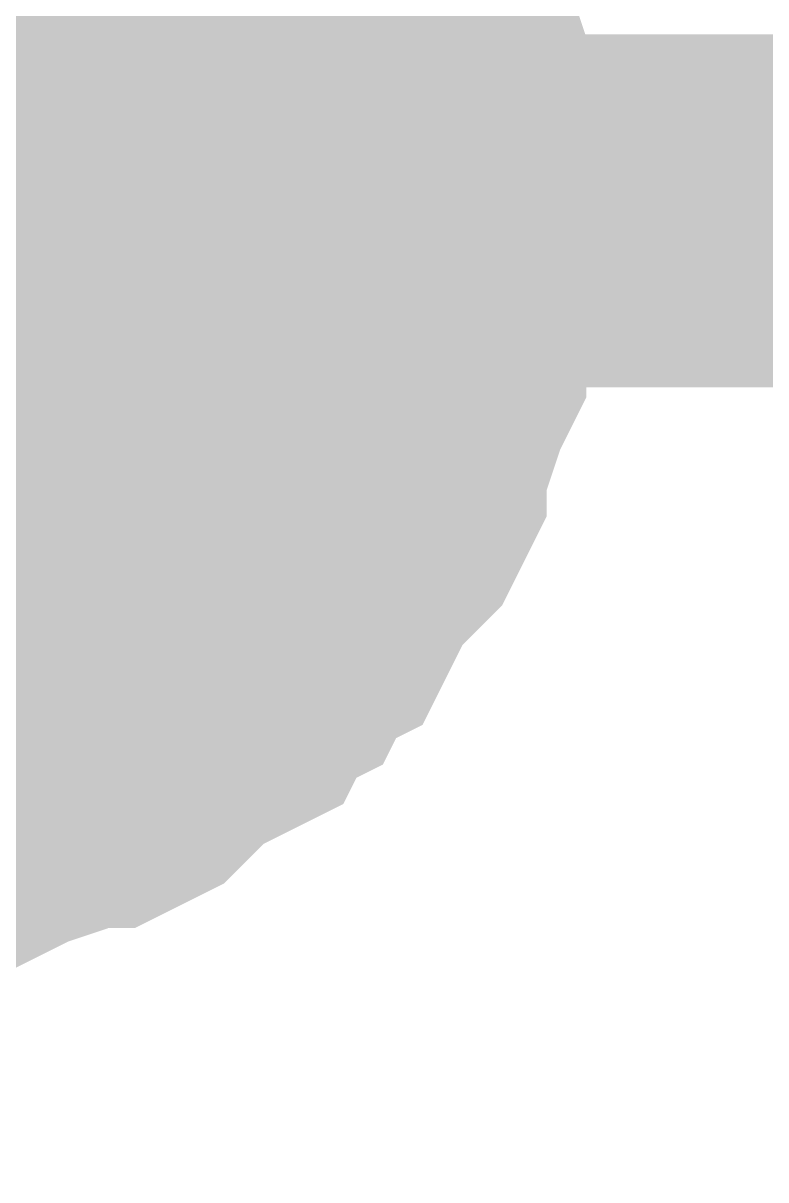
# Model space of a CAD drawing. Header units: inches. Extents: x 0 to 594, y 0 to 420.
# Drawn here: x 197.672 to 198.302, y 184.17 to 185.153 of the extents above; entities that cross this region are included whole.
import ezdxf

# ---------------------------------------------------------------- set-up
doc = ezdxf.new("R2010")
doc.units = ezdxf.units.IN
doc.layers.add('Sheet', color=255, linetype='Continuous')

msp = doc.modelspace()

# ---------------------------------------------------------------- linework, layer by layer
at = {"layer": 'Sheet'}
msp.add_lwpolyline([(197.24601, 185.00001, 0.508, 0.508, 1), (197.75401, 185.00001, 0.508, 0.508, 1)], format="xyseb", close=True, dxfattribs=at)
for points in [[(197.89921, 185.31783, 0.29972, 0.29972, 0), (197.91041, 185.29544, 0.29972, 0.29972, 0), (197.92161, 185.28424, 0.29972, 0.29972, 0), (197.944, 185.26184, 0.29972, 0.29972, 0), (197.9552, 185.23944, 0.29972, 0.29972, 0), (197.9664, 185.21704, 0.29972, 0.29972, 0), (197.9664, 185.19465, 0.29972, 0.29972, 0), (197.9776, 185.17225, 0.29972, 0.29972, 0), (197.9888, 185.14985, 0.29972, 0.29972, 0), (198, 185.11625, 0.29972, 0.29972, 0), (198, 185.09386, 0.29972, 0.29972, 0), (198, 185.07146, 0.29972, 0.29972, 0), (198.0112, 185.04906, 0.29972, 0.29972, 0), (198.0112, 185.01547, 0.29972, 0.29972, 0), (198.0112, 184.99307, 0.29972, 0.29972, 0)], [(197.89921, 185.31783, 0.29972, 0.29972, 0), (197.91041, 185.29544, 0.29972, 0.29972, 0), (197.92161, 185.28424, 0.29972, 0.29972, 0), (197.944, 185.26184, 0.29972, 0.29972, 0), (197.9552, 185.23944, 0.29972, 0.29972, 0), (197.9664, 185.21704, 0.29972, 0.29972, 0), (197.9664, 185.19465, 0.29972, 0.29972, 0), (197.9776, 185.17225, 0.29972, 0.29972, 0), (197.9888, 185.14985, 0.29972, 0.29972, 0), (198, 185.11625, 0.29972, 0.29972, 0), (198, 185.09386, 0.29972, 0.29972, 0), (198, 185.07146, 0.29972, 0.29972, 0), (198.0112, 185.04906, 0.29972, 0.29972, 0), (198.0112, 185.01547, 0.29972, 0.29972, 0), (198.0112, 184.99307, 0.29972, 0.29972, 0)], [(197.89921, 185.31783, 0.29972, 0.29972, 0), (197.91041, 185.29544, 0.29972, 0.29972, 0), (197.92161, 185.28424, 0.29972, 0.29972, 0), (197.944, 185.26184, 0.29972, 0.29972, 0), (197.9552, 185.23944, 0.29972, 0.29972, 0), (197.9664, 185.21704, 0.29972, 0.29972, 0), (197.9664, 185.19465, 0.29972, 0.29972, 0), (197.9776, 185.17225, 0.29972, 0.29972, 0), (197.9888, 185.14985, 0.29972, 0.29972, 0), (198, 185.11625, 0.29972, 0.29972, 0), (198, 185.09386, 0.29972, 0.29972, 0), (198, 185.07146, 0.29972, 0.29972, 0), (198.0112, 185.04906, 0.29972, 0.29972, 0), (198.0112, 185.01547, 0.29972, 0.29972, 0), (198.0112, 184.99307, 0.29972, 0.29972, 0)], [(197.89921, 185.31783, 0.29972, 0.29972, 0), (197.91041, 185.29544, 0.29972, 0.29972, 0), (197.92161, 185.28424, 0.29972, 0.29972, 0), (197.944, 185.26184, 0.29972, 0.29972, 0), (197.9552, 185.23944, 0.29972, 0.29972, 0), (197.9664, 185.21704, 0.29972, 0.29972, 0), (197.9664, 185.19465, 0.29972, 0.29972, 0), (197.9776, 185.17225, 0.29972, 0.29972, 0), (197.9888, 185.14985, 0.29972, 0.29972, 0), (198, 185.11625, 0.29972, 0.29972, 0), (198, 185.09386, 0.29972, 0.29972, 0), (198, 185.07146, 0.29972, 0.29972, 0), (198.0112, 185.04906, 0.29972, 0.29972, 0), (198.0112, 185.01547, 0.29972, 0.29972, 0), (198.0112, 184.99307, 0.29972, 0.29972, 0)], [(197.89921, 185.31783, 0.29972, 0.29972, 0), (197.91041, 185.29544, 0.29972, 0.29972, 0), (197.92161, 185.28424, 0.29972, 0.29972, 0), (197.944, 185.26184, 0.29972, 0.29972, 0), (197.9552, 185.23944, 0.29972, 0.29972, 0), (197.9664, 185.21704, 0.29972, 0.29972, 0), (197.9664, 185.19465, 0.29972, 0.29972, 0), (197.9776, 185.17225, 0.29972, 0.29972, 0), (197.9888, 185.14985, 0.29972, 0.29972, 0), (198, 185.11625, 0.29972, 0.29972, 0), (198, 185.09386, 0.29972, 0.29972, 0), (198, 185.07146, 0.29972, 0.29972, 0), (198.0112, 185.04906, 0.29972, 0.29972, 0), (198.0112, 185.01547, 0.29972, 0.29972, 0), (198.0112, 184.99307, 0.29972, 0.29972, 0)], [(197.89921, 185.31783, 0.29972, 0.29972, 0), (197.91041, 185.29544, 0.29972, 0.29972, 0), (197.92161, 185.28424, 0.29972, 0.29972, 0), (197.944, 185.26184, 0.29972, 0.29972, 0), (197.9552, 185.23944, 0.29972, 0.29972, 0), (197.9664, 185.21704, 0.29972, 0.29972, 0), (197.9664, 185.19465, 0.29972, 0.29972, 0), (197.9776, 185.17225, 0.29972, 0.29972, 0), (197.9888, 185.14985, 0.29972, 0.29972, 0), (198, 185.11625, 0.29972, 0.29972, 0), (198, 185.09386, 0.29972, 0.29972, 0), (198, 185.07146, 0.29972, 0.29972, 0), (198.0112, 185.04906, 0.29972, 0.29972, 0), (198.0112, 185.01547, 0.29972, 0.29972, 0), (198.0112, 184.99307, 0.29972, 0.29972, 0)], [(197.89921, 185.31783, 0.29972, 0.29972, 0), (197.91041, 185.29544, 0.29972, 0.29972, 0), (197.92161, 185.28424, 0.29972, 0.29972, 0), (197.944, 185.26184, 0.29972, 0.29972, 0), (197.9552, 185.23944, 0.29972, 0.29972, 0), (197.9664, 185.21704, 0.29972, 0.29972, 0), (197.9664, 185.19465, 0.29972, 0.29972, 0), (197.9776, 185.17225, 0.29972, 0.29972, 0), (197.9888, 185.14985, 0.29972, 0.29972, 0), (198, 185.11625, 0.29972, 0.29972, 0), (198, 185.09386, 0.29972, 0.29972, 0), (198, 185.07146, 0.29972, 0.29972, 0), (198.0112, 185.04906, 0.29972, 0.29972, 0), (198.0112, 185.01547, 0.29972, 0.29972, 0), (198.0112, 184.99307, 0.29972, 0.29972, 0)], [(197.9664, 185.21704, 0.09906, 0.09906, 0), (197.9664, 185.19465, 0.09906, 0.09906, 0), (197.9776, 185.17225, 0.09906, 0.09906, 0), (197.9888, 185.14985, 0.09906, 0.09906, 0), (198, 185.11625, 0.09906, 0.09906, 0), (198, 185.09386, 0.09906, 0.09906, 0), (198, 185.07146, 0.09906, 0.09906, 0), (198.0112, 185.04906, 0.09906, 0.09906, 0), (198.0112, 185.01547, 0.09906, 0.09906, 0), (198.0112, 184.99307, 0.09906, 0.09906, 0)], [(197.9664, 185.21704, 0.09906, 0.09906, 0), (197.9664, 185.19465, 0.09906, 0.09906, 0), (197.9776, 185.17225, 0.09906, 0.09906, 0), (197.9888, 185.14985, 0.09906, 0.09906, 0), (198, 185.11625, 0.09906, 0.09906, 0), (198, 185.09386, 0.09906, 0.09906, 0), (198, 185.07146, 0.09906, 0.09906, 0), (198.0112, 185.04906, 0.09906, 0.09906, 0), (198.0112, 185.01547, 0.09906, 0.09906, 0), (198.0112, 184.99307, 0.09906, 0.09906, 0)], [(197.9664, 185.21704, 0.09906, 0.09906, 0), (197.9664, 185.19465, 0.09906, 0.09906, 0), (197.9776, 185.17225, 0.09906, 0.09906, 0), (197.9888, 185.14985, 0.09906, 0.09906, 0), (198, 185.11625, 0.09906, 0.09906, 0), (198, 185.09386, 0.09906, 0.09906, 0), (198, 185.07146, 0.09906, 0.09906, 0), (198.0112, 185.04906, 0.09906, 0.09906, 0), (198.0112, 185.01547, 0.09906, 0.09906, 0), (198.0112, 184.99307, 0.09906, 0.09906, 0)], [(197.9664, 185.21704, 0.09906, 0.09906, 0), (197.9664, 185.19465, 0.09906, 0.09906, 0), (197.9776, 185.17225, 0.09906, 0.09906, 0), (197.9888, 185.14985, 0.09906, 0.09906, 0), (198, 185.11625, 0.09906, 0.09906, 0), (198, 185.09386, 0.09906, 0.09906, 0), (198, 185.07146, 0.09906, 0.09906, 0), (198.0112, 185.04906, 0.09906, 0.09906, 0), (198.0112, 185.01547, 0.09906, 0.09906, 0), (198.0112, 184.99307, 0.09906, 0.09906, 0)], [(197.9664, 185.21704, 0.09906, 0.09906, 0), (197.9664, 185.19465, 0.09906, 0.09906, 0), (197.9776, 185.17225, 0.09906, 0.09906, 0), (197.9888, 185.14985, 0.09906, 0.09906, 0), (198, 185.11625, 0.09906, 0.09906, 0), (198, 185.09386, 0.09906, 0.09906, 0), (198, 185.07146, 0.09906, 0.09906, 0), (198.0112, 185.04906, 0.09906, 0.09906, 0), (198.0112, 185.01547, 0.09906, 0.09906, 0), (198.0112, 184.99307, 0.09906, 0.09906, 0)], [(197.9664, 185.21704, 0.09906, 0.09906, 0), (197.9664, 185.19465, 0.09906, 0.09906, 0), (197.9776, 185.17225, 0.09906, 0.09906, 0), (197.9888, 185.14985, 0.09906, 0.09906, 0), (198, 185.11625, 0.09906, 0.09906, 0), (198, 185.09386, 0.09906, 0.09906, 0), (198, 185.07146, 0.09906, 0.09906, 0), (198.0112, 185.04906, 0.09906, 0.09906, 0), (198.0112, 185.01547, 0.09906, 0.09906, 0), (198.0112, 184.99307, 0.09906, 0.09906, 0)], [(197.9664, 185.21704, 0.09906, 0.09906, 0), (197.9664, 185.19465, 0.09906, 0.09906, 0), (197.9776, 185.17225, 0.09906, 0.09906, 0), (197.9888, 185.14985, 0.09906, 0.09906, 0), (198, 185.11625, 0.09906, 0.09906, 0), (198, 185.09386, 0.09906, 0.09906, 0), (198, 185.07146, 0.09906, 0.09906, 0), (198.0112, 185.04906, 0.09906, 0.09906, 0), (198.0112, 185.01547, 0.09906, 0.09906, 0), (198.0112, 184.99307, 0.09906, 0.09906, 0)], [(197.50724, 184.99307, 0.29972, 0.29972, 0), (207.50803, 184.99307, 0.29972, 0.29972, 0), (207.50803, 162.49467, 0.29972, 0.29972, 0), (132.50769, 162.49467, 0.29972, 0.29972, 0)], [(198.0112, 184.99307, 0.29972, 0.29972, 0), (198.0112, 184.97067, 0.29972, 0.29972, 0), (198.0112, 184.93707, 0.29972, 0.29972, 0), (198, 184.91468, 0.29972, 0.29972, 0), (198, 184.89228, 0.29972, 0.29972, 0), (198, 184.86988, 0.29972, 0.29972, 0), (197.9888, 184.84748, 0.29972, 0.29972, 0), (197.9776, 184.81389, 0.29972, 0.29972, 0), (197.9664, 184.79149, 0.29972, 0.29972, 0), (197.9664, 184.76909, 0.29972, 0.29972, 0), (197.9552, 184.74669, 0.29972, 0.29972, 0), (197.944, 184.7355, 0.29972, 0.29972, 0), (197.92161, 184.7131, 0.29972, 0.29972, 0), (197.91041, 184.6907, 0.29972, 0.29972, 0), (197.89921, 184.6683, 0.29972, 0.29972, 0), (197.87681, 184.6571, 0.29972, 0.29972, 0), (197.86561, 184.63471, 0.29972, 0.29972, 0), (197.84321, 184.62351, 0.29972, 0.29972, 0), (197.83201, 184.60111, 0.29972, 0.29972, 0), (197.80962, 184.58991, 0.29972, 0.29972, 0), (197.78722, 184.57871, 0.29972, 0.29972, 0), (197.76482, 184.55631, 0.29972, 0.29972, 0), (197.75362, 184.54512, 0.29972, 0.29972, 0), (197.73122, 184.53392, 0.29972, 0.29972, 0), (197.70882, 184.53392, 0.29972, 0.29972, 0), (197.68643, 184.52272, 0.29972, 0.29972, 0), (197.65283, 184.51152, 0.29972, 0.29972, 0), (197.63043, 184.50032, 0.29972, 0.29972, 0), (197.60803, 184.50032, 0.29972, 0.29972, 0), (197.58563, 184.50032, 0.29972, 0.29972, 0), (197.56324, 184.48912, 0.29972, 0.29972, 0), (197.52964, 184.48912, 0.29972, 0.29972, 0), (197.50724, 184.48912, 0.29972, 0.29972, 0)], [(198.0112, 184.99307, 0.29972, 0.29972, 0), (198.0112, 184.97067, 0.29972, 0.29972, 0), (198.0112, 184.93707, 0.29972, 0.29972, 0), (198, 184.91468, 0.29972, 0.29972, 0), (198, 184.89228, 0.29972, 0.29972, 0), (198, 184.86988, 0.29972, 0.29972, 0), (197.9888, 184.84748, 0.29972, 0.29972, 0), (197.9776, 184.81389, 0.29972, 0.29972, 0), (197.9664, 184.79149, 0.29972, 0.29972, 0), (197.9664, 184.76909, 0.29972, 0.29972, 0), (197.9552, 184.74669, 0.29972, 0.29972, 0), (197.944, 184.7355, 0.29972, 0.29972, 0), (197.92161, 184.7131, 0.29972, 0.29972, 0), (197.91041, 184.6907, 0.29972, 0.29972, 0), (197.89921, 184.6683, 0.29972, 0.29972, 0), (197.87681, 184.6571, 0.29972, 0.29972, 0), (197.86561, 184.63471, 0.29972, 0.29972, 0), (197.84321, 184.62351, 0.29972, 0.29972, 0), (197.83201, 184.60111, 0.29972, 0.29972, 0), (197.80962, 184.58991, 0.29972, 0.29972, 0), (197.78722, 184.57871, 0.29972, 0.29972, 0), (197.76482, 184.55631, 0.29972, 0.29972, 0), (197.75362, 184.54512, 0.29972, 0.29972, 0), (197.73122, 184.53392, 0.29972, 0.29972, 0), (197.70882, 184.53392, 0.29972, 0.29972, 0), (197.68643, 184.52272, 0.29972, 0.29972, 0), (197.65283, 184.51152, 0.29972, 0.29972, 0), (197.63043, 184.50032, 0.29972, 0.29972, 0), (197.60803, 184.50032, 0.29972, 0.29972, 0), (197.58563, 184.50032, 0.29972, 0.29972, 0), (197.56324, 184.48912, 0.29972, 0.29972, 0), (197.52964, 184.48912, 0.29972, 0.29972, 0), (197.50724, 184.48912, 0.29972, 0.29972, 0)], [(198.0112, 184.99307, 0.29972, 0.29972, 0), (198.0112, 184.97067, 0.29972, 0.29972, 0), (198.0112, 184.93707, 0.29972, 0.29972, 0), (198, 184.91468, 0.29972, 0.29972, 0), (198, 184.89228, 0.29972, 0.29972, 0), (198, 184.86988, 0.29972, 0.29972, 0), (197.9888, 184.84748, 0.29972, 0.29972, 0), (197.9776, 184.81389, 0.29972, 0.29972, 0), (197.9664, 184.79149, 0.29972, 0.29972, 0), (197.9664, 184.76909, 0.29972, 0.29972, 0), (197.9552, 184.74669, 0.29972, 0.29972, 0), (197.944, 184.7355, 0.29972, 0.29972, 0), (197.92161, 184.7131, 0.29972, 0.29972, 0), (197.91041, 184.6907, 0.29972, 0.29972, 0), (197.89921, 184.6683, 0.29972, 0.29972, 0), (197.87681, 184.6571, 0.29972, 0.29972, 0), (197.86561, 184.63471, 0.29972, 0.29972, 0), (197.84321, 184.62351, 0.29972, 0.29972, 0), (197.83201, 184.60111, 0.29972, 0.29972, 0), (197.80962, 184.58991, 0.29972, 0.29972, 0), (197.78722, 184.57871, 0.29972, 0.29972, 0), (197.76482, 184.55631, 0.29972, 0.29972, 0), (197.75362, 184.54512, 0.29972, 0.29972, 0), (197.73122, 184.53392, 0.29972, 0.29972, 0), (197.70882, 184.53392, 0.29972, 0.29972, 0), (197.68643, 184.52272, 0.29972, 0.29972, 0), (197.65283, 184.51152, 0.29972, 0.29972, 0), (197.63043, 184.50032, 0.29972, 0.29972, 0), (197.60803, 184.50032, 0.29972, 0.29972, 0), (197.58563, 184.50032, 0.29972, 0.29972, 0), (197.56324, 184.48912, 0.29972, 0.29972, 0), (197.52964, 184.48912, 0.29972, 0.29972, 0), (197.50724, 184.48912, 0.29972, 0.29972, 0)], [(198.0112, 184.99307, 0.29972, 0.29972, 0), (198.0112, 184.97067, 0.29972, 0.29972, 0), (198.0112, 184.93707, 0.29972, 0.29972, 0), (198, 184.91468, 0.29972, 0.29972, 0), (198, 184.89228, 0.29972, 0.29972, 0), (198, 184.86988, 0.29972, 0.29972, 0), (197.9888, 184.84748, 0.29972, 0.29972, 0), (197.9776, 184.81389, 0.29972, 0.29972, 0), (197.9664, 184.79149, 0.29972, 0.29972, 0), (197.9664, 184.76909, 0.29972, 0.29972, 0), (197.9552, 184.74669, 0.29972, 0.29972, 0), (197.944, 184.7355, 0.29972, 0.29972, 0), (197.92161, 184.7131, 0.29972, 0.29972, 0), (197.91041, 184.6907, 0.29972, 0.29972, 0), (197.89921, 184.6683, 0.29972, 0.29972, 0), (197.87681, 184.6571, 0.29972, 0.29972, 0), (197.86561, 184.63471, 0.29972, 0.29972, 0), (197.84321, 184.62351, 0.29972, 0.29972, 0), (197.83201, 184.60111, 0.29972, 0.29972, 0), (197.80962, 184.58991, 0.29972, 0.29972, 0), (197.78722, 184.57871, 0.29972, 0.29972, 0), (197.76482, 184.55631, 0.29972, 0.29972, 0), (197.75362, 184.54512, 0.29972, 0.29972, 0), (197.73122, 184.53392, 0.29972, 0.29972, 0), (197.70882, 184.53392, 0.29972, 0.29972, 0), (197.68643, 184.52272, 0.29972, 0.29972, 0), (197.65283, 184.51152, 0.29972, 0.29972, 0), (197.63043, 184.50032, 0.29972, 0.29972, 0), (197.60803, 184.50032, 0.29972, 0.29972, 0), (197.58563, 184.50032, 0.29972, 0.29972, 0), (197.56324, 184.48912, 0.29972, 0.29972, 0), (197.52964, 184.48912, 0.29972, 0.29972, 0), (197.50724, 184.48912, 0.29972, 0.29972, 0)], [(198.0112, 184.99307, 0.29972, 0.29972, 0), (198.0112, 184.97067, 0.29972, 0.29972, 0), (198.0112, 184.93707, 0.29972, 0.29972, 0), (198, 184.91468, 0.29972, 0.29972, 0), (198, 184.89228, 0.29972, 0.29972, 0), (198, 184.86988, 0.29972, 0.29972, 0), (197.9888, 184.84748, 0.29972, 0.29972, 0), (197.9776, 184.81389, 0.29972, 0.29972, 0), (197.9664, 184.79149, 0.29972, 0.29972, 0), (197.9664, 184.76909, 0.29972, 0.29972, 0), (197.9552, 184.74669, 0.29972, 0.29972, 0), (197.944, 184.7355, 0.29972, 0.29972, 0), (197.92161, 184.7131, 0.29972, 0.29972, 0), (197.91041, 184.6907, 0.29972, 0.29972, 0), (197.89921, 184.6683, 0.29972, 0.29972, 0), (197.87681, 184.6571, 0.29972, 0.29972, 0), (197.86561, 184.63471, 0.29972, 0.29972, 0), (197.84321, 184.62351, 0.29972, 0.29972, 0), (197.83201, 184.60111, 0.29972, 0.29972, 0), (197.80962, 184.58991, 0.29972, 0.29972, 0), (197.78722, 184.57871, 0.29972, 0.29972, 0), (197.76482, 184.55631, 0.29972, 0.29972, 0), (197.75362, 184.54512, 0.29972, 0.29972, 0), (197.73122, 184.53392, 0.29972, 0.29972, 0), (197.70882, 184.53392, 0.29972, 0.29972, 0), (197.68643, 184.52272, 0.29972, 0.29972, 0), (197.65283, 184.51152, 0.29972, 0.29972, 0), (197.63043, 184.50032, 0.29972, 0.29972, 0), (197.60803, 184.50032, 0.29972, 0.29972, 0), (197.58563, 184.50032, 0.29972, 0.29972, 0), (197.56324, 184.48912, 0.29972, 0.29972, 0), (197.52964, 184.48912, 0.29972, 0.29972, 0), (197.50724, 184.48912, 0.29972, 0.29972, 0)], [(198.0112, 184.99307, 0.29972, 0.29972, 0), (198.0112, 184.97067, 0.29972, 0.29972, 0), (198.0112, 184.93707, 0.29972, 0.29972, 0), (198, 184.91468, 0.29972, 0.29972, 0), (198, 184.89228, 0.29972, 0.29972, 0), (198, 184.86988, 0.29972, 0.29972, 0), (197.9888, 184.84748, 0.29972, 0.29972, 0), (197.9776, 184.81389, 0.29972, 0.29972, 0), (197.9664, 184.79149, 0.29972, 0.29972, 0), (197.9664, 184.76909, 0.29972, 0.29972, 0), (197.9552, 184.74669, 0.29972, 0.29972, 0), (197.944, 184.7355, 0.29972, 0.29972, 0), (197.92161, 184.7131, 0.29972, 0.29972, 0), (197.91041, 184.6907, 0.29972, 0.29972, 0), (197.89921, 184.6683, 0.29972, 0.29972, 0), (197.87681, 184.6571, 0.29972, 0.29972, 0), (197.86561, 184.63471, 0.29972, 0.29972, 0), (197.84321, 184.62351, 0.29972, 0.29972, 0), (197.83201, 184.60111, 0.29972, 0.29972, 0), (197.80962, 184.58991, 0.29972, 0.29972, 0), (197.78722, 184.57871, 0.29972, 0.29972, 0), (197.76482, 184.55631, 0.29972, 0.29972, 0), (197.75362, 184.54512, 0.29972, 0.29972, 0), (197.73122, 184.53392, 0.29972, 0.29972, 0), (197.70882, 184.53392, 0.29972, 0.29972, 0), (197.68643, 184.52272, 0.29972, 0.29972, 0), (197.65283, 184.51152, 0.29972, 0.29972, 0), (197.63043, 184.50032, 0.29972, 0.29972, 0), (197.60803, 184.50032, 0.29972, 0.29972, 0), (197.58563, 184.50032, 0.29972, 0.29972, 0), (197.56324, 184.48912, 0.29972, 0.29972, 0), (197.52964, 184.48912, 0.29972, 0.29972, 0), (197.50724, 184.48912, 0.29972, 0.29972, 0)], [(198.0112, 184.99307, 0.29972, 0.29972, 0), (198.0112, 184.97067, 0.29972, 0.29972, 0), (198.0112, 184.93707, 0.29972, 0.29972, 0), (198, 184.91468, 0.29972, 0.29972, 0), (198, 184.89228, 0.29972, 0.29972, 0), (198, 184.86988, 0.29972, 0.29972, 0), (197.9888, 184.84748, 0.29972, 0.29972, 0), (197.9776, 184.81389, 0.29972, 0.29972, 0), (197.9664, 184.79149, 0.29972, 0.29972, 0), (197.9664, 184.76909, 0.29972, 0.29972, 0), (197.9552, 184.74669, 0.29972, 0.29972, 0), (197.944, 184.7355, 0.29972, 0.29972, 0), (197.92161, 184.7131, 0.29972, 0.29972, 0), (197.91041, 184.6907, 0.29972, 0.29972, 0), (197.89921, 184.6683, 0.29972, 0.29972, 0), (197.87681, 184.6571, 0.29972, 0.29972, 0), (197.86561, 184.63471, 0.29972, 0.29972, 0), (197.84321, 184.62351, 0.29972, 0.29972, 0), (197.83201, 184.60111, 0.29972, 0.29972, 0), (197.80962, 184.58991, 0.29972, 0.29972, 0), (197.78722, 184.57871, 0.29972, 0.29972, 0), (197.76482, 184.55631, 0.29972, 0.29972, 0), (197.75362, 184.54512, 0.29972, 0.29972, 0), (197.73122, 184.53392, 0.29972, 0.29972, 0), (197.70882, 184.53392, 0.29972, 0.29972, 0), (197.68643, 184.52272, 0.29972, 0.29972, 0), (197.65283, 184.51152, 0.29972, 0.29972, 0), (197.63043, 184.50032, 0.29972, 0.29972, 0), (197.60803, 184.50032, 0.29972, 0.29972, 0), (197.58563, 184.50032, 0.29972, 0.29972, 0), (197.56324, 184.48912, 0.29972, 0.29972, 0), (197.52964, 184.48912, 0.29972, 0.29972, 0), (197.50724, 184.48912, 0.29972, 0.29972, 0)], [(198.0112, 184.99307, 0.29972, 0.29972, 0), (198.0112, 184.99307, 0.29972, 0.29972, 0), (198.0112, 184.99307, 0.29972, 0.29972, 0), (198.0112, 184.99307, 0.29972, 0.29972, 0), (198.0112, 184.99307, 0.29972, 0.29972, 0), (198.0112, 184.99307, 0.29972, 0.29972, 0), (198.0112, 184.99307, 0.29972, 0.29972, 0), (198.0112, 184.99307, 0.29972, 0.29972, 0), (198.0112, 184.99307, 0.29972, 0.29972, 0), (198.0112, 184.99307, 0.29972, 0.29972, 0), (198.0112, 184.99307, 0.29972, 0.29972, 0), (198.0112, 184.99307, 0.29972, 0.29972, 0), (198.0112, 184.99307, 0.29972, 0.29972, 0), (198.0112, 184.99307, 0.29972, 0.29972, 0), (198.0112, 184.99307, 0.29972, 0.29972, 0), (198.0112, 184.99307, 0.29972, 0.29972, 0), (198.0112, 184.99307, 0.29972, 0.29972, 0), (198.0112, 184.99307, 0.29972, 0.29972, 0), (198.0112, 184.99307, 0.29972, 0.29972, 0), (198.0112, 184.99307, 0.29972, 0.29972, 0), (198.0112, 184.99307, 0.29972, 0.29972, 0), (198.0112, 184.99307, 0.29972, 0.29972, 0), (198.0112, 184.99307, 0.29972, 0.29972, 0), (198.0112, 184.99307, 0.29972, 0.29972, 0), (198.0112, 184.99307, 0.29972, 0.29972, 0), (198.0112, 184.99307, 0.29972, 0.29972, 0), (198.0112, 184.99307, 0.29972, 0.29972, 0), (198.0112, 184.99307, 0.29972, 0.29972, 0), (198.0112, 184.99307, 0.29972, 0.29972, 0), (198.0112, 184.99307, 0.29972, 0.29972, 0), (198.0112, 184.99307, 0.29972, 0.29972, 0), (198.0112, 184.99307, 0.29972, 0.29972, 0), (198.0112, 184.99307, 0.29972, 0.29972, 0)], [(198.0112, 184.99307, 0.29972, 0.29972, 0), (198.0112, 184.99307, 0.29972, 0.29972, 0)], [(198.0112, 184.99307, 0.29972, 0.29972, 0), (198.0112, 184.99307, 0.29972, 0.29972, 0), (198.0112, 184.99307, 0.29972, 0.29972, 0), (198.0112, 184.99307, 0.29972, 0.29972, 0), (198.0112, 184.99307, 0.29972, 0.29972, 0), (198.0112, 184.99307, 0.29972, 0.29972, 0), (198.0112, 184.99307, 0.29972, 0.29972, 0), (198.0112, 184.99307, 0.29972, 0.29972, 0), (198.0112, 184.99307, 0.29972, 0.29972, 0), (198.0112, 184.99307, 0.29972, 0.29972, 0), (198.0112, 184.99307, 0.29972, 0.29972, 0), (198.0112, 184.99307, 0.29972, 0.29972, 0), (198.0112, 184.99307, 0.29972, 0.29972, 0), (198.0112, 184.99307, 0.29972, 0.29972, 0), (198.0112, 184.99307, 0.29972, 0.29972, 0), (198.0112, 184.99307, 0.29972, 0.29972, 0), (198.0112, 184.99307, 0.29972, 0.29972, 0), (198.0112, 184.99307, 0.29972, 0.29972, 0), (198.0112, 184.99307, 0.29972, 0.29972, 0), (198.0112, 184.99307, 0.29972, 0.29972, 0), (198.0112, 184.99307, 0.29972, 0.29972, 0), (198.0112, 184.99307, 0.29972, 0.29972, 0), (198.0112, 184.99307, 0.29972, 0.29972, 0), (198.0112, 184.99307, 0.29972, 0.29972, 0), (198.0112, 184.99307, 0.29972, 0.29972, 0), (198.0112, 184.99307, 0.29972, 0.29972, 0), (198.0112, 184.99307, 0.29972, 0.29972, 0), (198.0112, 184.99307, 0.29972, 0.29972, 0), (198.0112, 184.99307, 0.29972, 0.29972, 0), (198.0112, 184.99307, 0.29972, 0.29972, 0), (198.0112, 184.99307, 0.29972, 0.29972, 0), (198.0112, 184.99307, 0.29972, 0.29972, 0), (198.0112, 184.99307, 0.29972, 0.29972, 0)], [(198.0112, 184.99307, 0.29972, 0.29972, 0), (198.0112, 184.99307, 0.29972, 0.29972, 0)], [(198.0112, 184.99307, 0.29972, 0.29972, 0), (198.0112, 184.99307, 0.29972, 0.29972, 0), (198.0112, 184.99307, 0.29972, 0.29972, 0), (198.0112, 184.99307, 0.29972, 0.29972, 0), (198.0112, 184.99307, 0.29972, 0.29972, 0), (198.0112, 184.99307, 0.29972, 0.29972, 0), (198.0112, 184.99307, 0.29972, 0.29972, 0), (198.0112, 184.99307, 0.29972, 0.29972, 0), (198.0112, 184.99307, 0.29972, 0.29972, 0), (198.0112, 184.99307, 0.29972, 0.29972, 0), (198.0112, 184.99307, 0.29972, 0.29972, 0), (198.0112, 184.99307, 0.29972, 0.29972, 0), (198.0112, 184.99307, 0.29972, 0.29972, 0), (198.0112, 184.99307, 0.29972, 0.29972, 0), (198.0112, 184.99307, 0.29972, 0.29972, 0), (198.0112, 184.99307, 0.29972, 0.29972, 0), (198.0112, 184.99307, 0.29972, 0.29972, 0), (198.0112, 184.99307, 0.29972, 0.29972, 0), (198.0112, 184.99307, 0.29972, 0.29972, 0), (198.0112, 184.99307, 0.29972, 0.29972, 0), (198.0112, 184.99307, 0.29972, 0.29972, 0), (198.0112, 184.99307, 0.29972, 0.29972, 0), (198.0112, 184.99307, 0.29972, 0.29972, 0), (198.0112, 184.99307, 0.29972, 0.29972, 0), (198.0112, 184.99307, 0.29972, 0.29972, 0), (198.0112, 184.99307, 0.29972, 0.29972, 0), (198.0112, 184.99307, 0.29972, 0.29972, 0), (198.0112, 184.99307, 0.29972, 0.29972, 0), (198.0112, 184.99307, 0.29972, 0.29972, 0), (198.0112, 184.99307, 0.29972, 0.29972, 0), (198.0112, 184.99307, 0.29972, 0.29972, 0), (198.0112, 184.99307, 0.29972, 0.29972, 0), (198.0112, 184.99307, 0.29972, 0.29972, 0)], [(198.0112, 184.99307, 0.29972, 0.29972, 0), (198.0112, 184.99307, 0.29972, 0.29972, 0)], [(198.0112, 184.99307, 0.29972, 0.29972, 0), (198.0112, 184.99307, 0.29972, 0.29972, 0), (198.0112, 184.99307, 0.29972, 0.29972, 0), (198.0112, 184.99307, 0.29972, 0.29972, 0), (198.0112, 184.99307, 0.29972, 0.29972, 0), (198.0112, 184.99307, 0.29972, 0.29972, 0), (198.0112, 184.99307, 0.29972, 0.29972, 0), (198.0112, 184.99307, 0.29972, 0.29972, 0), (198.0112, 184.99307, 0.29972, 0.29972, 0), (198.0112, 184.99307, 0.29972, 0.29972, 0), (198.0112, 184.99307, 0.29972, 0.29972, 0), (198.0112, 184.99307, 0.29972, 0.29972, 0), (198.0112, 184.99307, 0.29972, 0.29972, 0), (198.0112, 184.99307, 0.29972, 0.29972, 0), (198.0112, 184.99307, 0.29972, 0.29972, 0), (198.0112, 184.99307, 0.29972, 0.29972, 0), (198.0112, 184.99307, 0.29972, 0.29972, 0), (198.0112, 184.99307, 0.29972, 0.29972, 0), (198.0112, 184.99307, 0.29972, 0.29972, 0), (198.0112, 184.99307, 0.29972, 0.29972, 0), (198.0112, 184.99307, 0.29972, 0.29972, 0), (198.0112, 184.99307, 0.29972, 0.29972, 0), (198.0112, 184.99307, 0.29972, 0.29972, 0), (198.0112, 184.99307, 0.29972, 0.29972, 0), (198.0112, 184.99307, 0.29972, 0.29972, 0), (198.0112, 184.99307, 0.29972, 0.29972, 0), (198.0112, 184.99307, 0.29972, 0.29972, 0), (198.0112, 184.99307, 0.29972, 0.29972, 0), (198.0112, 184.99307, 0.29972, 0.29972, 0), (198.0112, 184.99307, 0.29972, 0.29972, 0), (198.0112, 184.99307, 0.29972, 0.29972, 0), (198.0112, 184.99307, 0.29972, 0.29972, 0), (198.0112, 184.99307, 0.29972, 0.29972, 0)], [(198.0112, 184.99307, 0.29972, 0.29972, 0), (198.0112, 184.99307, 0.29972, 0.29972, 0)], [(198.0112, 184.99307, 0.29972, 0.29972, 0), (198.0112, 184.99307, 0.29972, 0.29972, 0), (198.0112, 184.99307, 0.29972, 0.29972, 0), (198.0112, 184.99307, 0.29972, 0.29972, 0), (198.0112, 184.99307, 0.29972, 0.29972, 0), (198.0112, 184.99307, 0.29972, 0.29972, 0), (198.0112, 184.99307, 0.29972, 0.29972, 0), (198.0112, 184.99307, 0.29972, 0.29972, 0), (198.0112, 184.99307, 0.29972, 0.29972, 0), (198.0112, 184.99307, 0.29972, 0.29972, 0), (198.0112, 184.99307, 0.29972, 0.29972, 0), (198.0112, 184.99307, 0.29972, 0.29972, 0), (198.0112, 184.99307, 0.29972, 0.29972, 0), (198.0112, 184.99307, 0.29972, 0.29972, 0), (198.0112, 184.99307, 0.29972, 0.29972, 0), (198.0112, 184.99307, 0.29972, 0.29972, 0), (198.0112, 184.99307, 0.29972, 0.29972, 0), (198.0112, 184.99307, 0.29972, 0.29972, 0), (198.0112, 184.99307, 0.29972, 0.29972, 0), (198.0112, 184.99307, 0.29972, 0.29972, 0), (198.0112, 184.99307, 0.29972, 0.29972, 0), (198.0112, 184.99307, 0.29972, 0.29972, 0), (198.0112, 184.99307, 0.29972, 0.29972, 0), (198.0112, 184.99307, 0.29972, 0.29972, 0), (198.0112, 184.99307, 0.29972, 0.29972, 0), (198.0112, 184.99307, 0.29972, 0.29972, 0), (198.0112, 184.99307, 0.29972, 0.29972, 0), (198.0112, 184.99307, 0.29972, 0.29972, 0), (198.0112, 184.99307, 0.29972, 0.29972, 0), (198.0112, 184.99307, 0.29972, 0.29972, 0), (198.0112, 184.99307, 0.29972, 0.29972, 0), (198.0112, 184.99307, 0.29972, 0.29972, 0), (198.0112, 184.99307, 0.29972, 0.29972, 0)], [(198.0112, 184.99307, 0.29972, 0.29972, 0), (198.0112, 184.99307, 0.29972, 0.29972, 0)], [(198.0112, 184.99307, 0.29972, 0.29972, 0), (198.0112, 184.99307, 0.29972, 0.29972, 0), (198.0112, 184.99307, 0.29972, 0.29972, 0), (198.0112, 184.99307, 0.29972, 0.29972, 0), (198.0112, 184.99307, 0.29972, 0.29972, 0), (198.0112, 184.99307, 0.29972, 0.29972, 0), (198.0112, 184.99307, 0.29972, 0.29972, 0), (198.0112, 184.99307, 0.29972, 0.29972, 0), (198.0112, 184.99307, 0.29972, 0.29972, 0), (198.0112, 184.99307, 0.29972, 0.29972, 0), (198.0112, 184.99307, 0.29972, 0.29972, 0), (198.0112, 184.99307, 0.29972, 0.29972, 0), (198.0112, 184.99307, 0.29972, 0.29972, 0), (198.0112, 184.99307, 0.29972, 0.29972, 0), (198.0112, 184.99307, 0.29972, 0.29972, 0), (198.0112, 184.99307, 0.29972, 0.29972, 0), (198.0112, 184.99307, 0.29972, 0.29972, 0), (198.0112, 184.99307, 0.29972, 0.29972, 0), (198.0112, 184.99307, 0.29972, 0.29972, 0), (198.0112, 184.99307, 0.29972, 0.29972, 0), (198.0112, 184.99307, 0.29972, 0.29972, 0), (198.0112, 184.99307, 0.29972, 0.29972, 0), (198.0112, 184.99307, 0.29972, 0.29972, 0), (198.0112, 184.99307, 0.29972, 0.29972, 0), (198.0112, 184.99307, 0.29972, 0.29972, 0), (198.0112, 184.99307, 0.29972, 0.29972, 0), (198.0112, 184.99307, 0.29972, 0.29972, 0), (198.0112, 184.99307, 0.29972, 0.29972, 0), (198.0112, 184.99307, 0.29972, 0.29972, 0), (198.0112, 184.99307, 0.29972, 0.29972, 0), (198.0112, 184.99307, 0.29972, 0.29972, 0), (198.0112, 184.99307, 0.29972, 0.29972, 0), (198.0112, 184.99307, 0.29972, 0.29972, 0)], [(198.0112, 184.99307, 0.29972, 0.29972, 0), (198.0112, 184.99307, 0.29972, 0.29972, 0)], [(198.0112, 184.99307, 0.29972, 0.29972, 0), (198.0112, 184.99307, 0.29972, 0.29972, 0), (198.0112, 184.99307, 0.29972, 0.29972, 0), (198.0112, 184.99307, 0.29972, 0.29972, 0), (198.0112, 184.99307, 0.29972, 0.29972, 0), (198.0112, 184.99307, 0.29972, 0.29972, 0), (198.0112, 184.99307, 0.29972, 0.29972, 0), (198.0112, 184.99307, 0.29972, 0.29972, 0), (198.0112, 184.99307, 0.29972, 0.29972, 0), (198.0112, 184.99307, 0.29972, 0.29972, 0), (198.0112, 184.99307, 0.29972, 0.29972, 0), (198.0112, 184.99307, 0.29972, 0.29972, 0), (198.0112, 184.99307, 0.29972, 0.29972, 0), (198.0112, 184.99307, 0.29972, 0.29972, 0), (198.0112, 184.99307, 0.29972, 0.29972, 0), (198.0112, 184.99307, 0.29972, 0.29972, 0), (198.0112, 184.99307, 0.29972, 0.29972, 0), (198.0112, 184.99307, 0.29972, 0.29972, 0), (198.0112, 184.99307, 0.29972, 0.29972, 0), (198.0112, 184.99307, 0.29972, 0.29972, 0), (198.0112, 184.99307, 0.29972, 0.29972, 0), (198.0112, 184.99307, 0.29972, 0.29972, 0), (198.0112, 184.99307, 0.29972, 0.29972, 0), (198.0112, 184.99307, 0.29972, 0.29972, 0), (198.0112, 184.99307, 0.29972, 0.29972, 0), (198.0112, 184.99307, 0.29972, 0.29972, 0), (198.0112, 184.99307, 0.29972, 0.29972, 0), (198.0112, 184.99307, 0.29972, 0.29972, 0), (198.0112, 184.99307, 0.29972, 0.29972, 0), (198.0112, 184.99307, 0.29972, 0.29972, 0), (198.0112, 184.99307, 0.29972, 0.29972, 0), (198.0112, 184.99307, 0.29972, 0.29972, 0), (198.0112, 184.99307, 0.29972, 0.29972, 0)], [(198.0112, 184.99307, 0.29972, 0.29972, 0), (198.0112, 184.99307, 0.29972, 0.29972, 0)], [(198.0112, 184.99307, 0.09906, 0.09906, 0), (198.0112, 184.97067, 0.09906, 0.09906, 0), (198.0112, 184.93707, 0.09906, 0.09906, 0), (198, 184.91468, 0.09906, 0.09906, 0), (198, 184.89228, 0.09906, 0.09906, 0), (198, 184.86988, 0.09906, 0.09906, 0), (197.9888, 184.84748, 0.09906, 0.09906, 0), (197.9776, 184.81389, 0.09906, 0.09906, 0), (197.9664, 184.79149, 0.09906, 0.09906, 0), (197.9664, 184.76909, 0.09906, 0.09906, 0), (197.9552, 184.74669, 0.09906, 0.09906, 0), (197.944, 184.7355, 0.09906, 0.09906, 0), (197.92161, 184.7131, 0.09906, 0.09906, 0), (197.91041, 184.6907, 0.09906, 0.09906, 0), (197.89921, 184.6683, 0.09906, 0.09906, 0), (197.87681, 184.6571, 0.09906, 0.09906, 0), (197.86561, 184.63471, 0.09906, 0.09906, 0), (197.84321, 184.62351, 0.09906, 0.09906, 0), (197.83201, 184.60111, 0.09906, 0.09906, 0), (197.80962, 184.58991, 0.09906, 0.09906, 0), (197.78722, 184.57871, 0.09906, 0.09906, 0), (197.76482, 184.55631, 0.09906, 0.09906, 0), (197.75362, 184.54512, 0.09906, 0.09906, 0), (197.73122, 184.53392, 0.09906, 0.09906, 0), (197.70882, 184.53392, 0.09906, 0.09906, 0), (197.68643, 184.52272, 0.09906, 0.09906, 0), (197.65283, 184.51152, 0.09906, 0.09906, 0), (197.63043, 184.50032, 0.09906, 0.09906, 0), (197.60803, 184.50032, 0.09906, 0.09906, 0)], [(198.0112, 184.99307, 0.09906, 0.09906, 0), (198.0112, 184.97067, 0.09906, 0.09906, 0), (198.0112, 184.93707, 0.09906, 0.09906, 0), (198, 184.91468, 0.09906, 0.09906, 0), (198, 184.89228, 0.09906, 0.09906, 0), (198, 184.86988, 0.09906, 0.09906, 0), (197.9888, 184.84748, 0.09906, 0.09906, 0), (197.9776, 184.81389, 0.09906, 0.09906, 0), (197.9664, 184.79149, 0.09906, 0.09906, 0), (197.9664, 184.76909, 0.09906, 0.09906, 0), (197.9552, 184.74669, 0.09906, 0.09906, 0), (197.944, 184.7355, 0.09906, 0.09906, 0), (197.92161, 184.7131, 0.09906, 0.09906, 0), (197.91041, 184.6907, 0.09906, 0.09906, 0), (197.89921, 184.6683, 0.09906, 0.09906, 0), (197.87681, 184.6571, 0.09906, 0.09906, 0), (197.86561, 184.63471, 0.09906, 0.09906, 0), (197.84321, 184.62351, 0.09906, 0.09906, 0), (197.83201, 184.60111, 0.09906, 0.09906, 0), (197.80962, 184.58991, 0.09906, 0.09906, 0), (197.78722, 184.57871, 0.09906, 0.09906, 0), (197.76482, 184.55631, 0.09906, 0.09906, 0), (197.75362, 184.54512, 0.09906, 0.09906, 0), (197.73122, 184.53392, 0.09906, 0.09906, 0), (197.70882, 184.53392, 0.09906, 0.09906, 0), (197.68643, 184.52272, 0.09906, 0.09906, 0), (197.65283, 184.51152, 0.09906, 0.09906, 0), (197.63043, 184.50032, 0.09906, 0.09906, 0), (197.60803, 184.50032, 0.09906, 0.09906, 0)], [(198.0112, 184.99307, 0.09906, 0.09906, 0), (198.0112, 184.97067, 0.09906, 0.09906, 0), (198.0112, 184.93707, 0.09906, 0.09906, 0), (198, 184.91468, 0.09906, 0.09906, 0), (198, 184.89228, 0.09906, 0.09906, 0), (198, 184.86988, 0.09906, 0.09906, 0), (197.9888, 184.84748, 0.09906, 0.09906, 0), (197.9776, 184.81389, 0.09906, 0.09906, 0), (197.9664, 184.79149, 0.09906, 0.09906, 0), (197.9664, 184.76909, 0.09906, 0.09906, 0), (197.9552, 184.74669, 0.09906, 0.09906, 0), (197.944, 184.7355, 0.09906, 0.09906, 0), (197.92161, 184.7131, 0.09906, 0.09906, 0), (197.91041, 184.6907, 0.09906, 0.09906, 0), (197.89921, 184.6683, 0.09906, 0.09906, 0), (197.87681, 184.6571, 0.09906, 0.09906, 0), (197.86561, 184.63471, 0.09906, 0.09906, 0), (197.84321, 184.62351, 0.09906, 0.09906, 0), (197.83201, 184.60111, 0.09906, 0.09906, 0), (197.80962, 184.58991, 0.09906, 0.09906, 0), (197.78722, 184.57871, 0.09906, 0.09906, 0), (197.76482, 184.55631, 0.09906, 0.09906, 0), (197.75362, 184.54512, 0.09906, 0.09906, 0), (197.73122, 184.53392, 0.09906, 0.09906, 0), (197.70882, 184.53392, 0.09906, 0.09906, 0), (197.68643, 184.52272, 0.09906, 0.09906, 0), (197.65283, 184.51152, 0.09906, 0.09906, 0), (197.63043, 184.50032, 0.09906, 0.09906, 0), (197.60803, 184.50032, 0.09906, 0.09906, 0)], [(198.0112, 184.99307, 0.09906, 0.09906, 0), (198.0112, 184.97067, 0.09906, 0.09906, 0), (198.0112, 184.93707, 0.09906, 0.09906, 0), (198, 184.91468, 0.09906, 0.09906, 0), (198, 184.89228, 0.09906, 0.09906, 0), (198, 184.86988, 0.09906, 0.09906, 0), (197.9888, 184.84748, 0.09906, 0.09906, 0), (197.9776, 184.81389, 0.09906, 0.09906, 0), (197.9664, 184.79149, 0.09906, 0.09906, 0), (197.9664, 184.76909, 0.09906, 0.09906, 0), (197.9552, 184.74669, 0.09906, 0.09906, 0), (197.944, 184.7355, 0.09906, 0.09906, 0), (197.92161, 184.7131, 0.09906, 0.09906, 0), (197.91041, 184.6907, 0.09906, 0.09906, 0), (197.89921, 184.6683, 0.09906, 0.09906, 0), (197.87681, 184.6571, 0.09906, 0.09906, 0), (197.86561, 184.63471, 0.09906, 0.09906, 0), (197.84321, 184.62351, 0.09906, 0.09906, 0), (197.83201, 184.60111, 0.09906, 0.09906, 0), (197.80962, 184.58991, 0.09906, 0.09906, 0), (197.78722, 184.57871, 0.09906, 0.09906, 0), (197.76482, 184.55631, 0.09906, 0.09906, 0), (197.75362, 184.54512, 0.09906, 0.09906, 0), (197.73122, 184.53392, 0.09906, 0.09906, 0), (197.70882, 184.53392, 0.09906, 0.09906, 0), (197.68643, 184.52272, 0.09906, 0.09906, 0), (197.65283, 184.51152, 0.09906, 0.09906, 0), (197.63043, 184.50032, 0.09906, 0.09906, 0), (197.60803, 184.50032, 0.09906, 0.09906, 0)], [(198.0112, 184.99307, 0.09906, 0.09906, 0), (198.0112, 184.97067, 0.09906, 0.09906, 0), (198.0112, 184.93707, 0.09906, 0.09906, 0), (198, 184.91468, 0.09906, 0.09906, 0), (198, 184.89228, 0.09906, 0.09906, 0), (198, 184.86988, 0.09906, 0.09906, 0), (197.9888, 184.84748, 0.09906, 0.09906, 0), (197.9776, 184.81389, 0.09906, 0.09906, 0), (197.9664, 184.79149, 0.09906, 0.09906, 0), (197.9664, 184.76909, 0.09906, 0.09906, 0), (197.9552, 184.74669, 0.09906, 0.09906, 0), (197.944, 184.7355, 0.09906, 0.09906, 0), (197.92161, 184.7131, 0.09906, 0.09906, 0), (197.91041, 184.6907, 0.09906, 0.09906, 0), (197.89921, 184.6683, 0.09906, 0.09906, 0), (197.87681, 184.6571, 0.09906, 0.09906, 0), (197.86561, 184.63471, 0.09906, 0.09906, 0), (197.84321, 184.62351, 0.09906, 0.09906, 0), (197.83201, 184.60111, 0.09906, 0.09906, 0), (197.80962, 184.58991, 0.09906, 0.09906, 0), (197.78722, 184.57871, 0.09906, 0.09906, 0), (197.76482, 184.55631, 0.09906, 0.09906, 0), (197.75362, 184.54512, 0.09906, 0.09906, 0), (197.73122, 184.53392, 0.09906, 0.09906, 0), (197.70882, 184.53392, 0.09906, 0.09906, 0), (197.68643, 184.52272, 0.09906, 0.09906, 0), (197.65283, 184.51152, 0.09906, 0.09906, 0), (197.63043, 184.50032, 0.09906, 0.09906, 0), (197.60803, 184.50032, 0.09906, 0.09906, 0)], [(198.0112, 184.99307, 0.09906, 0.09906, 0), (198.0112, 184.97067, 0.09906, 0.09906, 0), (198.0112, 184.93707, 0.09906, 0.09906, 0), (198, 184.91468, 0.09906, 0.09906, 0), (198, 184.89228, 0.09906, 0.09906, 0), (198, 184.86988, 0.09906, 0.09906, 0), (197.9888, 184.84748, 0.09906, 0.09906, 0), (197.9776, 184.81389, 0.09906, 0.09906, 0), (197.9664, 184.79149, 0.09906, 0.09906, 0), (197.9664, 184.76909, 0.09906, 0.09906, 0), (197.9552, 184.74669, 0.09906, 0.09906, 0), (197.944, 184.7355, 0.09906, 0.09906, 0), (197.92161, 184.7131, 0.09906, 0.09906, 0), (197.91041, 184.6907, 0.09906, 0.09906, 0), (197.89921, 184.6683, 0.09906, 0.09906, 0), (197.87681, 184.6571, 0.09906, 0.09906, 0), (197.86561, 184.63471, 0.09906, 0.09906, 0), (197.84321, 184.62351, 0.09906, 0.09906, 0), (197.83201, 184.60111, 0.09906, 0.09906, 0), (197.80962, 184.58991, 0.09906, 0.09906, 0), (197.78722, 184.57871, 0.09906, 0.09906, 0), (197.76482, 184.55631, 0.09906, 0.09906, 0), (197.75362, 184.54512, 0.09906, 0.09906, 0), (197.73122, 184.53392, 0.09906, 0.09906, 0), (197.70882, 184.53392, 0.09906, 0.09906, 0), (197.68643, 184.52272, 0.09906, 0.09906, 0), (197.65283, 184.51152, 0.09906, 0.09906, 0), (197.63043, 184.50032, 0.09906, 0.09906, 0), (197.60803, 184.50032, 0.09906, 0.09906, 0)], [(198.0112, 184.99307, 0.09906, 0.09906, 0), (198.0112, 184.97067, 0.09906, 0.09906, 0), (198.0112, 184.93707, 0.09906, 0.09906, 0), (198, 184.91468, 0.09906, 0.09906, 0), (198, 184.89228, 0.09906, 0.09906, 0), (198, 184.86988, 0.09906, 0.09906, 0), (197.9888, 184.84748, 0.09906, 0.09906, 0), (197.9776, 184.81389, 0.09906, 0.09906, 0), (197.9664, 184.79149, 0.09906, 0.09906, 0), (197.9664, 184.76909, 0.09906, 0.09906, 0), (197.9552, 184.74669, 0.09906, 0.09906, 0), (197.944, 184.7355, 0.09906, 0.09906, 0), (197.92161, 184.7131, 0.09906, 0.09906, 0), (197.91041, 184.6907, 0.09906, 0.09906, 0), (197.89921, 184.6683, 0.09906, 0.09906, 0), (197.87681, 184.6571, 0.09906, 0.09906, 0), (197.86561, 184.63471, 0.09906, 0.09906, 0), (197.84321, 184.62351, 0.09906, 0.09906, 0), (197.83201, 184.60111, 0.09906, 0.09906, 0), (197.80962, 184.58991, 0.09906, 0.09906, 0), (197.78722, 184.57871, 0.09906, 0.09906, 0), (197.76482, 184.55631, 0.09906, 0.09906, 0), (197.75362, 184.54512, 0.09906, 0.09906, 0), (197.73122, 184.53392, 0.09906, 0.09906, 0), (197.70882, 184.53392, 0.09906, 0.09906, 0), (197.68643, 184.52272, 0.09906, 0.09906, 0), (197.65283, 184.51152, 0.09906, 0.09906, 0), (197.63043, 184.50032, 0.09906, 0.09906, 0), (197.60803, 184.50032, 0.09906, 0.09906, 0)], [(198.0112, 184.99307, 0.09906, 0.09906, 0), (198.0112, 184.99307, 0.09906, 0.09906, 0), (198.0112, 184.99307, 0.09906, 0.09906, 0), (198.0112, 184.99307, 0.09906, 0.09906, 0), (198.0112, 184.99307, 0.09906, 0.09906, 0), (198.0112, 184.99307, 0.09906, 0.09906, 0), (198.0112, 184.99307, 0.09906, 0.09906, 0), (198.0112, 184.99307, 0.09906, 0.09906, 0), (198.0112, 184.99307, 0.09906, 0.09906, 0), (198.0112, 184.99307, 0.09906, 0.09906, 0), (198.0112, 184.99307, 0.09906, 0.09906, 0), (198.0112, 184.99307, 0.09906, 0.09906, 0), (198.0112, 184.99307, 0.09906, 0.09906, 0), (198.0112, 184.99307, 0.09906, 0.09906, 0), (198.0112, 184.99307, 0.09906, 0.09906, 0), (198.0112, 184.99307, 0.09906, 0.09906, 0), (198.0112, 184.99307, 0.09906, 0.09906, 0), (198.0112, 184.99307, 0.09906, 0.09906, 0), (198.0112, 184.99307, 0.09906, 0.09906, 0), (198.0112, 184.99307, 0.09906, 0.09906, 0), (198.0112, 184.99307, 0.09906, 0.09906, 0), (198.0112, 184.99307, 0.09906, 0.09906, 0), (198.0112, 184.99307, 0.09906, 0.09906, 0), (198.0112, 184.99307, 0.09906, 0.09906, 0), (198.0112, 184.99307, 0.09906, 0.09906, 0), (198.0112, 184.99307, 0.09906, 0.09906, 0), (198.0112, 184.99307, 0.09906, 0.09906, 0), (198.0112, 184.99307, 0.09906, 0.09906, 0), (198.0112, 184.99307, 0.09906, 0.09906, 0), (198.0112, 184.99307, 0.09906, 0.09906, 0), (198.0112, 184.99307, 0.09906, 0.09906, 0), (198.0112, 184.99307, 0.09906, 0.09906, 0), (198.0112, 184.99307, 0.09906, 0.09906, 0)], [(198.0112, 184.99307, 0.09906, 0.09906, 0), (198.0112, 184.99307, 0.09906, 0.09906, 0)], [(198.0112, 184.99307, 0.09906, 0.09906, 0), (198.0112, 184.99307, 0.09906, 0.09906, 0), (198.0112, 184.99307, 0.09906, 0.09906, 0), (198.0112, 184.99307, 0.09906, 0.09906, 0), (198.0112, 184.99307, 0.09906, 0.09906, 0), (198.0112, 184.99307, 0.09906, 0.09906, 0), (198.0112, 184.99307, 0.09906, 0.09906, 0), (198.0112, 184.99307, 0.09906, 0.09906, 0), (198.0112, 184.99307, 0.09906, 0.09906, 0), (198.0112, 184.99307, 0.09906, 0.09906, 0), (198.0112, 184.99307, 0.09906, 0.09906, 0), (198.0112, 184.99307, 0.09906, 0.09906, 0), (198.0112, 184.99307, 0.09906, 0.09906, 0), (198.0112, 184.99307, 0.09906, 0.09906, 0), (198.0112, 184.99307, 0.09906, 0.09906, 0), (198.0112, 184.99307, 0.09906, 0.09906, 0), (198.0112, 184.99307, 0.09906, 0.09906, 0), (198.0112, 184.99307, 0.09906, 0.09906, 0), (198.0112, 184.99307, 0.09906, 0.09906, 0), (198.0112, 184.99307, 0.09906, 0.09906, 0), (198.0112, 184.99307, 0.09906, 0.09906, 0), (198.0112, 184.99307, 0.09906, 0.09906, 0), (198.0112, 184.99307, 0.09906, 0.09906, 0), (198.0112, 184.99307, 0.09906, 0.09906, 0), (198.0112, 184.99307, 0.09906, 0.09906, 0), (198.0112, 184.99307, 0.09906, 0.09906, 0), (198.0112, 184.99307, 0.09906, 0.09906, 0), (198.0112, 184.99307, 0.09906, 0.09906, 0), (198.0112, 184.99307, 0.09906, 0.09906, 0), (198.0112, 184.99307, 0.09906, 0.09906, 0), (198.0112, 184.99307, 0.09906, 0.09906, 0), (198.0112, 184.99307, 0.09906, 0.09906, 0), (198.0112, 184.99307, 0.09906, 0.09906, 0)], [(198.0112, 184.99307, 0.09906, 0.09906, 0), (198.0112, 184.99307, 0.09906, 0.09906, 0)], [(198.0112, 184.99307, 0.09906, 0.09906, 0), (198.0112, 184.99307, 0.09906, 0.09906, 0), (198.0112, 184.99307, 0.09906, 0.09906, 0), (198.0112, 184.99307, 0.09906, 0.09906, 0), (198.0112, 184.99307, 0.09906, 0.09906, 0), (198.0112, 184.99307, 0.09906, 0.09906, 0), (198.0112, 184.99307, 0.09906, 0.09906, 0), (198.0112, 184.99307, 0.09906, 0.09906, 0), (198.0112, 184.99307, 0.09906, 0.09906, 0), (198.0112, 184.99307, 0.09906, 0.09906, 0), (198.0112, 184.99307, 0.09906, 0.09906, 0), (198.0112, 184.99307, 0.09906, 0.09906, 0), (198.0112, 184.99307, 0.09906, 0.09906, 0), (198.0112, 184.99307, 0.09906, 0.09906, 0), (198.0112, 184.99307, 0.09906, 0.09906, 0), (198.0112, 184.99307, 0.09906, 0.09906, 0), (198.0112, 184.99307, 0.09906, 0.09906, 0), (198.0112, 184.99307, 0.09906, 0.09906, 0), (198.0112, 184.99307, 0.09906, 0.09906, 0), (198.0112, 184.99307, 0.09906, 0.09906, 0), (198.0112, 184.99307, 0.09906, 0.09906, 0), (198.0112, 184.99307, 0.09906, 0.09906, 0), (198.0112, 184.99307, 0.09906, 0.09906, 0), (198.0112, 184.99307, 0.09906, 0.09906, 0), (198.0112, 184.99307, 0.09906, 0.09906, 0), (198.0112, 184.99307, 0.09906, 0.09906, 0), (198.0112, 184.99307, 0.09906, 0.09906, 0), (198.0112, 184.99307, 0.09906, 0.09906, 0), (198.0112, 184.99307, 0.09906, 0.09906, 0), (198.0112, 184.99307, 0.09906, 0.09906, 0), (198.0112, 184.99307, 0.09906, 0.09906, 0), (198.0112, 184.99307, 0.09906, 0.09906, 0), (198.0112, 184.99307, 0.09906, 0.09906, 0)], [(198.0112, 184.99307, 0.09906, 0.09906, 0), (198.0112, 184.99307, 0.09906, 0.09906, 0)], [(198.0112, 184.99307, 0.09906, 0.09906, 0), (198.0112, 184.99307, 0.09906, 0.09906, 0), (198.0112, 184.99307, 0.09906, 0.09906, 0), (198.0112, 184.99307, 0.09906, 0.09906, 0), (198.0112, 184.99307, 0.09906, 0.09906, 0), (198.0112, 184.99307, 0.09906, 0.09906, 0), (198.0112, 184.99307, 0.09906, 0.09906, 0), (198.0112, 184.99307, 0.09906, 0.09906, 0), (198.0112, 184.99307, 0.09906, 0.09906, 0), (198.0112, 184.99307, 0.09906, 0.09906, 0), (198.0112, 184.99307, 0.09906, 0.09906, 0), (198.0112, 184.99307, 0.09906, 0.09906, 0), (198.0112, 184.99307, 0.09906, 0.09906, 0), (198.0112, 184.99307, 0.09906, 0.09906, 0), (198.0112, 184.99307, 0.09906, 0.09906, 0), (198.0112, 184.99307, 0.09906, 0.09906, 0), (198.0112, 184.99307, 0.09906, 0.09906, 0), (198.0112, 184.99307, 0.09906, 0.09906, 0), (198.0112, 184.99307, 0.09906, 0.09906, 0), (198.0112, 184.99307, 0.09906, 0.09906, 0), (198.0112, 184.99307, 0.09906, 0.09906, 0), (198.0112, 184.99307, 0.09906, 0.09906, 0), (198.0112, 184.99307, 0.09906, 0.09906, 0), (198.0112, 184.99307, 0.09906, 0.09906, 0), (198.0112, 184.99307, 0.09906, 0.09906, 0), (198.0112, 184.99307, 0.09906, 0.09906, 0), (198.0112, 184.99307, 0.09906, 0.09906, 0), (198.0112, 184.99307, 0.09906, 0.09906, 0), (198.0112, 184.99307, 0.09906, 0.09906, 0), (198.0112, 184.99307, 0.09906, 0.09906, 0), (198.0112, 184.99307, 0.09906, 0.09906, 0), (198.0112, 184.99307, 0.09906, 0.09906, 0), (198.0112, 184.99307, 0.09906, 0.09906, 0)], [(198.0112, 184.99307, 0.09906, 0.09906, 0), (198.0112, 184.99307, 0.09906, 0.09906, 0)], [(198.0112, 184.99307, 0.09906, 0.09906, 0), (198.0112, 184.99307, 0.09906, 0.09906, 0), (198.0112, 184.99307, 0.09906, 0.09906, 0), (198.0112, 184.99307, 0.09906, 0.09906, 0), (198.0112, 184.99307, 0.09906, 0.09906, 0), (198.0112, 184.99307, 0.09906, 0.09906, 0), (198.0112, 184.99307, 0.09906, 0.09906, 0), (198.0112, 184.99307, 0.09906, 0.09906, 0), (198.0112, 184.99307, 0.09906, 0.09906, 0), (198.0112, 184.99307, 0.09906, 0.09906, 0), (198.0112, 184.99307, 0.09906, 0.09906, 0), (198.0112, 184.99307, 0.09906, 0.09906, 0), (198.0112, 184.99307, 0.09906, 0.09906, 0), (198.0112, 184.99307, 0.09906, 0.09906, 0), (198.0112, 184.99307, 0.09906, 0.09906, 0), (198.0112, 184.99307, 0.09906, 0.09906, 0), (198.0112, 184.99307, 0.09906, 0.09906, 0), (198.0112, 184.99307, 0.09906, 0.09906, 0), (198.0112, 184.99307, 0.09906, 0.09906, 0), (198.0112, 184.99307, 0.09906, 0.09906, 0), (198.0112, 184.99307, 0.09906, 0.09906, 0), (198.0112, 184.99307, 0.09906, 0.09906, 0), (198.0112, 184.99307, 0.09906, 0.09906, 0), (198.0112, 184.99307, 0.09906, 0.09906, 0), (198.0112, 184.99307, 0.09906, 0.09906, 0), (198.0112, 184.99307, 0.09906, 0.09906, 0), (198.0112, 184.99307, 0.09906, 0.09906, 0), (198.0112, 184.99307, 0.09906, 0.09906, 0), (198.0112, 184.99307, 0.09906, 0.09906, 0), (198.0112, 184.99307, 0.09906, 0.09906, 0), (198.0112, 184.99307, 0.09906, 0.09906, 0), (198.0112, 184.99307, 0.09906, 0.09906, 0), (198.0112, 184.99307, 0.09906, 0.09906, 0)], [(198.0112, 184.99307, 0.09906, 0.09906, 0), (198.0112, 184.99307, 0.09906, 0.09906, 0)], [(198.0112, 184.99307, 0.09906, 0.09906, 0), (198.0112, 184.99307, 0.09906, 0.09906, 0), (198.0112, 184.99307, 0.09906, 0.09906, 0), (198.0112, 184.99307, 0.09906, 0.09906, 0), (198.0112, 184.99307, 0.09906, 0.09906, 0), (198.0112, 184.99307, 0.09906, 0.09906, 0), (198.0112, 184.99307, 0.09906, 0.09906, 0), (198.0112, 184.99307, 0.09906, 0.09906, 0), (198.0112, 184.99307, 0.09906, 0.09906, 0), (198.0112, 184.99307, 0.09906, 0.09906, 0), (198.0112, 184.99307, 0.09906, 0.09906, 0), (198.0112, 184.99307, 0.09906, 0.09906, 0), (198.0112, 184.99307, 0.09906, 0.09906, 0), (198.0112, 184.99307, 0.09906, 0.09906, 0), (198.0112, 184.99307, 0.09906, 0.09906, 0), (198.0112, 184.99307, 0.09906, 0.09906, 0), (198.0112, 184.99307, 0.09906, 0.09906, 0), (198.0112, 184.99307, 0.09906, 0.09906, 0), (198.0112, 184.99307, 0.09906, 0.09906, 0), (198.0112, 184.99307, 0.09906, 0.09906, 0), (198.0112, 184.99307, 0.09906, 0.09906, 0), (198.0112, 184.99307, 0.09906, 0.09906, 0), (198.0112, 184.99307, 0.09906, 0.09906, 0), (198.0112, 184.99307, 0.09906, 0.09906, 0), (198.0112, 184.99307, 0.09906, 0.09906, 0), (198.0112, 184.99307, 0.09906, 0.09906, 0), (198.0112, 184.99307, 0.09906, 0.09906, 0), (198.0112, 184.99307, 0.09906, 0.09906, 0), (198.0112, 184.99307, 0.09906, 0.09906, 0), (198.0112, 184.99307, 0.09906, 0.09906, 0), (198.0112, 184.99307, 0.09906, 0.09906, 0), (198.0112, 184.99307, 0.09906, 0.09906, 0), (198.0112, 184.99307, 0.09906, 0.09906, 0)], [(198.0112, 184.99307, 0.09906, 0.09906, 0), (198.0112, 184.99307, 0.09906, 0.09906, 0)], [(198.0112, 184.99307, 0.09906, 0.09906, 0), (198.0112, 184.99307, 0.09906, 0.09906, 0), (198.0112, 184.99307, 0.09906, 0.09906, 0), (198.0112, 184.99307, 0.09906, 0.09906, 0), (198.0112, 184.99307, 0.09906, 0.09906, 0), (198.0112, 184.99307, 0.09906, 0.09906, 0), (198.0112, 184.99307, 0.09906, 0.09906, 0), (198.0112, 184.99307, 0.09906, 0.09906, 0), (198.0112, 184.99307, 0.09906, 0.09906, 0), (198.0112, 184.99307, 0.09906, 0.09906, 0), (198.0112, 184.99307, 0.09906, 0.09906, 0), (198.0112, 184.99307, 0.09906, 0.09906, 0), (198.0112, 184.99307, 0.09906, 0.09906, 0), (198.0112, 184.99307, 0.09906, 0.09906, 0), (198.0112, 184.99307, 0.09906, 0.09906, 0), (198.0112, 184.99307, 0.09906, 0.09906, 0), (198.0112, 184.99307, 0.09906, 0.09906, 0), (198.0112, 184.99307, 0.09906, 0.09906, 0), (198.0112, 184.99307, 0.09906, 0.09906, 0), (198.0112, 184.99307, 0.09906, 0.09906, 0), (198.0112, 184.99307, 0.09906, 0.09906, 0), (198.0112, 184.99307, 0.09906, 0.09906, 0), (198.0112, 184.99307, 0.09906, 0.09906, 0), (198.0112, 184.99307, 0.09906, 0.09906, 0), (198.0112, 184.99307, 0.09906, 0.09906, 0), (198.0112, 184.99307, 0.09906, 0.09906, 0), (198.0112, 184.99307, 0.09906, 0.09906, 0), (198.0112, 184.99307, 0.09906, 0.09906, 0), (198.0112, 184.99307, 0.09906, 0.09906, 0), (198.0112, 184.99307, 0.09906, 0.09906, 0), (198.0112, 184.99307, 0.09906, 0.09906, 0), (198.0112, 184.99307, 0.09906, 0.09906, 0), (198.0112, 184.99307, 0.09906, 0.09906, 0)], [(198.0112, 184.99307, 0.09906, 0.09906, 0), (198.0112, 184.99307, 0.09906, 0.09906, 0)]]:
    msp.add_lwpolyline(points, format="xyseb", dxfattribs=at)

doc.saveas('drawing.dxf')
